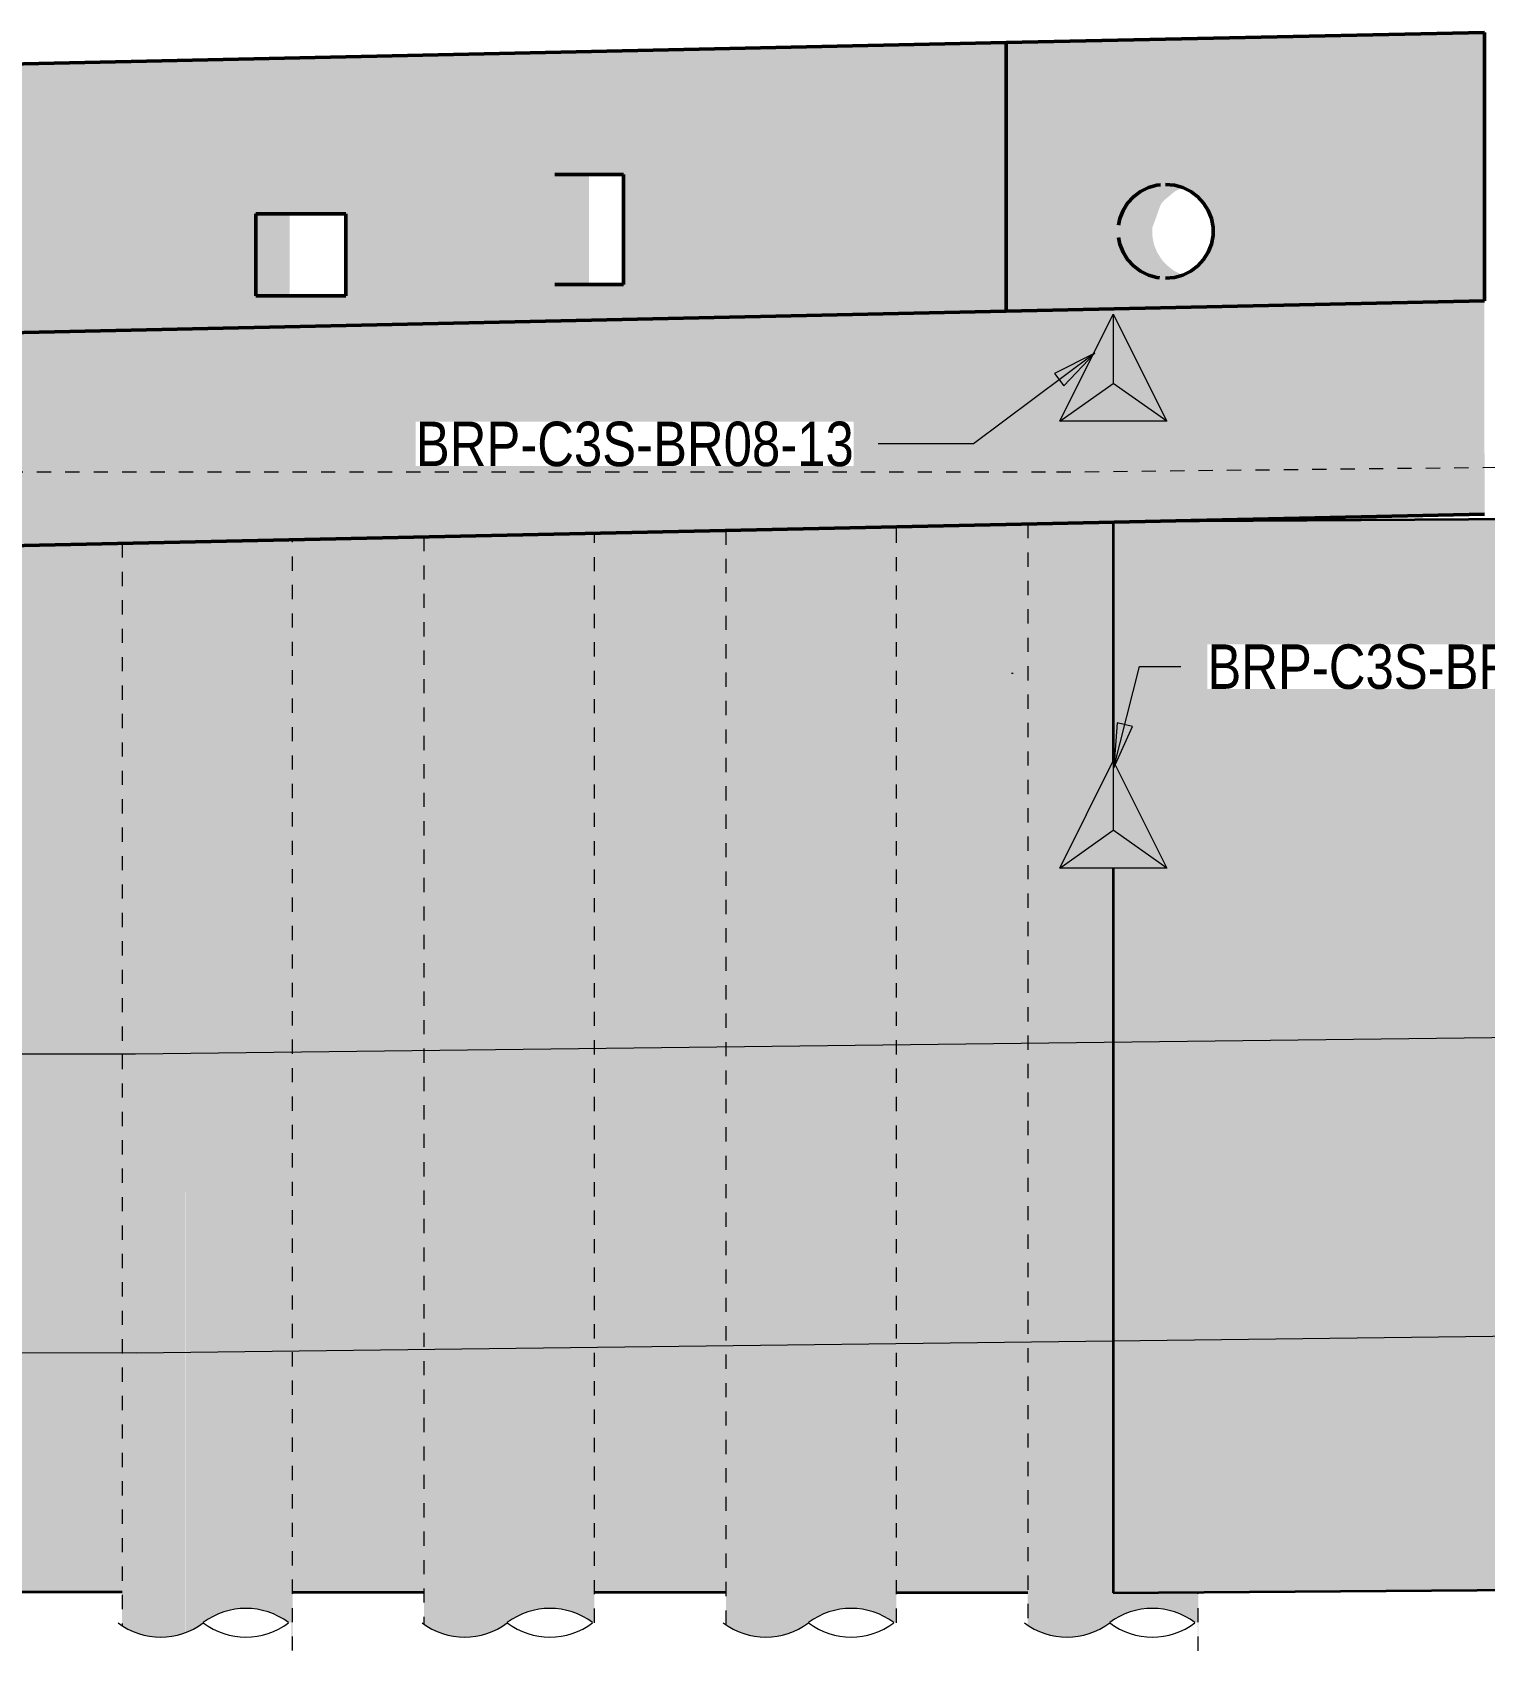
# Model space of a CAD drawing. Header units: metres. Extents: x -1147 to -802, y 5 to 567.
# Drawn here: x -1129.48 to -1119.25, y 10.56 to 21.95 of the extents above; entities that cross this region are included whole.
import ezdxf

# ---------------------------------------------------------------- set-up
doc = ezdxf.new("R2010")
doc.units = ezdxf.units.M
doc.linetypes.add('JacobsDash', pattern=[0.0045, 0.003, -0.0015])
for name, color, linetype, lineweight in [('A-DETL', 7, 'Continuous', 13), ('A-DETL-GENF', 7, 'Continuous', 9), ('A-GENM', 7, 'Continuous', 35), ('G-ANNO-TEXT', 7, 'Continuous', 9), ('S-BEAM', 7, 'Continuous', 50), ('S-FNDN', 7, 'Continuous', 50)]:
    doc.layers.add(name, color=color, linetype=linetype, lineweight=lineweight)
doc.styles.add('Arial Narrow_1', font='ARIALN.TTF', dxfattribs={"height": 0.3125})

# ---------------------------------------------------------------- blocks, each defined once
blk = doc.blocks.new('01_SFO_FRP_Pile_CastInPlace_CS_BR08 - CAST-IN-PLACE PILE - 1200-9305895-DRG-2873010 - SECTION 1')
at = {"layer": 'S-FNDN', "linetype": 'JacobsDash', "lineweight": 18, "true_color": 0xc0c0c0}
blk.add_hatch(color=9, dxfattribs=at).paths.add_polyline_path([(-1122.23, 10.659), (-1122.15, 10.66), (-1122.087, 10.669), (-1122.025, 10.687), (-1122.025, 16.069), (-1122.246, 16.069), (-1122.025, 16.511), (-1122.025, 18.5), (-1122.471, 18.49), (-1122.471, 10.743), (-1122.428, 10.717), (-1122.367, 10.689), (-1122.3, 10.669), (-1122.252, 10.662)])
h = blk.add_hatch(color=9, dxfattribs=at)
h.paths.add_polyline_path([(-1121.271, 10.561), (-1121.271, 10.974), (-1121.87, 10.969), (-1121.87, 16.069), (-1122.025, 16.069), (-1122.025, 10.687), (-1122.019, 10.689), (-1121.954, 10.719), (-1121.834, 10.797), (-1121.769, 10.827), (-1121.7, 10.847), (-1121.63, 10.857), (-1121.558, 10.857), (-1121.487, 10.847), (-1121.419, 10.827), (-1121.354, 10.797), (-1121.294, 10.758), (-1121.274, 10.758), (-1121.273, 10.561)])
h.paths.add_polyline_path([(-1122.025, 16.511), (-1121.87, 16.823), (-1121.87, 18.503), (-1122.025, 18.5), (-1122.025, 16.823)])
h.paths.add_polyline_path([(-1121.642, 18.508), (-1121.271, 18.51), (-1121.271, 18.516), (-1121.608, 18.509)])
at = {"layer": 'S-FNDN', "linetype": 'JacobsDash', "lineweight": 18}
for p, q in [((-1122.471, 18.49), (-1122.471, 10.743)), ((-1121.271, 18.51), (-1121.271, 18.516)), ((-1121.271, 10.561), (-1121.271, 10.974))]:
    blk.add_line(p, q, dxfattribs=at)
blk = doc.blocks.new('20_SFR_WSC_ShotcreteWall_Flat_Datum - FlatWall_PileSize_1200-9242313-DRG-2873010 - SECTION 1')
at = {"layer": 'A-GENM', "true_color": 0x9ab29e}
blk.add_hatch(color=253, dxfattribs=at).paths.add_polyline_path([(-1121.87, 10.969), (-1117.57, 11.001), (-1117.57, 18.529), (-1117.744, 18.532), (-1121.642, 18.508), (-1121.87, 18.503), (-1121.869, 16.823), (-1121.491, 16.069), (-1121.87, 16.069), (-1121.87, 12.488)])
at = {"layer": 'A-GENM', "color": 252, "true_color": 0x888888}
for p, q in [((-1121.87, 18.503), (-1121.87, 16.821)), ((-1117.744, 18.532), (-1121.642, 18.508)), ((-1117.57, 11.001), (-1117.57, 18.529)), ((-1121.87, 16.069), (-1121.87, 10.969)), ((-1121.87, 10.969), (-1117.57, 11.001))]:
    blk.add_line(p, q, dxfattribs=at)
blk = doc.blocks.new('20_SFR_WSC_ShotcreteWall_ArchFlatBack_Datum - ArchWall_PileSize_1200-8656190-DRG-2873010 - SECTION 1')
at = {"layer": 'A-GENM', "true_color": 0x9ab29e}
blk.add_hatch(color=253, dxfattribs=at).paths.add_polyline_path([(-1129.771, 10.975), (-1128.845, 10.975), (-1128.845, 18.352), (-1129.771, 18.333), (-1129.771, 11.525)])
at = {"layer": 'A-GENM', "color": 252, "true_color": 0x888888}
blk.add_line((-1129.771, 10.975), (-1128.845, 10.975), dxfattribs=at)
at = {"layer": 'A-GENM', "color": 252, "true_color": 0x888888, "flags": 128}
blk.add_lwpolyline([(-1128.845, 18.352), (-1128.941, 18.35), (-1129.043, 18.348), (-1129.148, 18.346), (-1129.254, 18.343), (-1129.362, 18.341), (-1129.468, 18.339), (-1129.573, 18.337), (-1129.675, 18.335), (-1129.771, 18.333)], dxfattribs=at)
blk = doc.blocks.new('20_SFR_WSC_ShotcreteWall_ArchFlatBack_Datum - ArchWall_PileSize_1200-8656242-DRG-2873010 - SECTION 1')
at = {"layer": 'A-GENM', "true_color": 0x9ab29e}
blk.add_hatch(color=253, dxfattribs=at).paths.add_polyline_path([(-1127.646, 10.973), (-1126.72, 10.973), (-1126.72, 18.398), (-1127.646, 18.379), (-1127.646, 11.525)])
at = {"layer": 'A-GENM', "color": 252, "true_color": 0x888888}
blk.add_line((-1127.646, 10.973), (-1126.72, 10.973), dxfattribs=at)
at = {"layer": 'A-GENM', "color": 252, "true_color": 0x888888, "flags": 128}
blk.add_lwpolyline([(-1126.72, 18.398), (-1126.816, 18.396), (-1126.918, 18.394), (-1127.023, 18.392), (-1127.129, 18.389), (-1127.237, 18.387), (-1127.343, 18.385), (-1127.448, 18.383), (-1127.55, 18.381), (-1127.646, 18.379)], dxfattribs=at)
blk = doc.blocks.new('20_SFR_WSC_ShotcreteWall_ArchFlatBack_Datum - ArchWall_PileSize_1200-8656296-DRG-2873010 - SECTION 1')
at = {"layer": 'A-GENM', "true_color": 0x9ab29e}
blk.add_hatch(color=253, dxfattribs=at).paths.add_polyline_path([(-1125.425, 10.972), (-1124.595, 10.972), (-1124.595, 18.443), (-1125.521, 18.423), (-1125.521, 10.972)])
at = {"layer": 'A-GENM', "color": 252, "true_color": 0x888888}
blk.add_line((-1125.521, 10.972), (-1124.595, 10.972), dxfattribs=at)
at = {"layer": 'A-GENM', "color": 252, "true_color": 0x888888, "flags": 128}
blk.add_lwpolyline([(-1124.595, 18.443), (-1124.691, 18.441), (-1124.793, 18.439), (-1124.898, 18.437), (-1125.004, 18.435), (-1125.112, 18.432), (-1125.218, 18.43), (-1125.323, 18.428), (-1125.425, 18.425), (-1125.521, 18.423)], dxfattribs=at)
blk = doc.blocks.new('CS_DET_Pile-Column_BreakLine - Tubular BreakLine-V1-DRG-2873010 - SECTION 1')
at = {"layer": 'A-DETL-GENF', "lineweight": 18}
for centre, start, end in [((-1127.974, 10.361), 52.9573, 127.0427), ((-1128.574, 11.155), 232.9573, 307.0427), ((-1127.974, 11.155), 232.9573, 307.0427)]:
    blk.add_arc(centre, 0.498, start, end, dxfattribs=at)

msp = doc.modelspace()

# ---------------------------------------------------------------- hatches: boundary and pattern name
at = {"layer": 'A-DETL-GENF', "true_color": 0xffffff}
for points in [[(-1121.4913, 19.2129), (-1121.8686, 19.9674), (-1122.2459, 19.2129), (-1121.87, 19.2129)], [(-1121.9294, 16.0688), (-1121.4913, 16.0688), (-1121.8686, 16.8234), (-1122.2459, 16.0688), (-1121.9409, 16.0688)]]:
    msp.add_hatch(color=7, dxfattribs=at).paths.add_polyline_path(points)
at = {"layer": 'A-GENM', "true_color": 0x9ab29e}
msp.add_hatch(color=253, dxfattribs=at).paths.add_polyline_path([(-1122.4707, 10.9704), (-1122.4707, 18.49), (-1123.3957, 18.4702), (-1123.3957, 10.9704), (-1122.566, 10.9704)])
at = {"layer": 'G-ANNO-TEXT'}
for points in [[(-1121.9988, 19.6931), (-1122.2819, 19.5498), (-1122.2158, 19.4616)], [(-1121.8639, 16.7749), (-1121.7342, 17.0645), (-1121.8411, 17.0914)]]:
    msp.add_hatch(color=256, dxfattribs=at).paths.add_polyline_path(points)
at = {"layer": 'S-BEAM', "true_color": 0xc3c3c3}
h = msp.add_hatch(color=9, dxfattribs=at)
h.paths.add_polyline_path([(-1135.8224, 19.7041), (-1122.6238, 19.9875), (-1122.6238, 21.8779), (-1135.8224, 21.5945), (-1135.8224, 20.0461)])
h.paths.add_polyline_path([(-1134.6964, 20.051), (-1134.7168, 20.0534), (-1134.736, 20.0606), (-1134.753, 20.0721), (-1134.7666, 20.0873), (-1134.7761, 20.1052), (-1134.7811, 20.1249), (-1134.7811, 20.1451), (-1134.7761, 20.1648), (-1134.7666, 20.1827), (-1134.753, 20.1979), (-1134.736, 20.2094), (-1134.7168, 20.2166), (-1134.6964, 20.219), (-1134.676, 20.2166), (-1134.6568, 20.2094), (-1134.6368, 20.1944), (-1134.6262, 20.1827), (-1134.6167, 20.1648), (-1134.6118, 20.1451), (-1134.6118, 20.1249), (-1134.6167, 20.1052), (-1134.6262, 20.0873), (-1134.6399, 20.0721), (-1134.6568, 20.0606), (-1134.676, 20.0534)])
h.paths.add_polyline_path([(-1127.9051, 20.097), (-1127.9051, 20.672), (-1127.2707, 20.672), (-1127.2707, 20.097)])
h.paths.add_polyline_path([(-1125.7989, 20.175), (-1125.7989, 20.95), (-1125.3167, 20.95), (-1125.3167, 20.175), (-1125.3342, 20.175)])
h.paths.add_polyline_path([(-1133.7473, 20.812), (-1133.7473, 20.962), (-1133.5951, 20.962), (-1133.5951, 20.812)])
h = msp.add_hatch(color=9, dxfattribs=at)
h.paths.add_polyline_path([(-1122.6238, 19.9875), (-1119.2555, 20.0598), (-1119.2555, 21.9502), (-1122.6238, 21.8779), (-1122.6238, 20.0598)])
h.paths.add_polyline_path([(-1121.5002, 20.22), (-1121.5617, 20.2256), (-1121.6212, 20.2423), (-1121.6765, 20.2694), (-1121.7259, 20.3061), (-1121.7704, 20.3557), (-1121.8, 20.4029), (-1121.8224, 20.4597), (-1121.8337, 20.5196), (-1121.8337, 20.5804), (-1121.8224, 20.6403), (-1121.8, 20.6971), (-1121.7675, 20.7489), (-1121.7259, 20.7939), (-1121.6765, 20.8306), (-1121.6212, 20.8577), (-1121.5617, 20.8744), (-1121.5002, 20.88), (-1121.4386, 20.8744), (-1121.3744, 20.8554), (-1121.3239, 20.8306), (-1121.2745, 20.7939), (-1121.2329, 20.7489), (-1121.2004, 20.6971), (-1121.178, 20.6403), (-1121.1667, 20.5804), (-1121.1667, 20.5196), (-1121.178, 20.4597), (-1121.2004, 20.4029), (-1121.2329, 20.3511), (-1121.2745, 20.3061), (-1121.3239, 20.2694), (-1121.3792, 20.2423), (-1121.4386, 20.2256)])
for points in [[(-1125.7988, 20.175), (-1125.559, 20.175), (-1125.559, 20.95), (-1125.7988, 20.95), (-1125.7988, 20.1944)], [(-1121.5002, 20.22), (-1121.4346, 20.2267), (-1121.3817, 20.2423), (-1121.4386, 20.2706), (-1121.4716, 20.2951), (-1121.4921, 20.3123), (-1121.528, 20.3511), (-1121.5617, 20.406), (-1121.5828, 20.4597), (-1121.5942, 20.5196), (-1121.5938, 20.5751), (-1121.5355, 20.7362), (-1121.5262, 20.7509), (-1121.5077, 20.7705), (-1121.4346, 20.8318), (-1121.3818, 20.8584), (-1121.4387, 20.8744), (-1121.5002, 20.88), (-1121.5618, 20.8744), (-1121.6212, 20.8577), (-1121.6766, 20.8305), (-1121.7259, 20.7939), (-1121.7699, 20.7451), (-1121.8001, 20.697), (-1121.8224, 20.6402), (-1121.8337, 20.5804), (-1121.8332, 20.5169), (-1121.8224, 20.4597), (-1121.7986, 20.4006), (-1121.7657, 20.3491), (-1121.7258, 20.3061), (-1121.6765, 20.2694), (-1121.6212, 20.2423), (-1121.5617, 20.2256), (-1121.5002, 20.22)]]:
    msp.add_hatch(color=9, dxfattribs=at).paths.add_polyline_path(points)
h = msp.add_hatch(color=9, dxfattribs=at)
edge = h.paths.add_edge_path()
edge.add_line((-1127.6653, 20.672), (-1127.9051, 20.672))
edge.add_line((-1127.9051, 20.672), (-1127.9051, 20.097))
edge.add_line((-1127.9051, 20.097), (-1127.6653, 20.097))
h = msp.add_hatch(color=9, dxfattribs=at)
h.paths.add_polyline_path([(-1122.6238, 18.4871), (-1119.2555, 18.5596), (-1119.2565, 20.0598), (-1122.6238, 19.9875), (-1122.6238, 19.2311)])
h.paths.add_polyline_path([(-1122.1663, 19.2129), (-1122.2459, 19.2129), (-1121.8686, 19.9674), (-1121.4913, 19.2129), (-1121.87, 19.2129)])
h = msp.add_hatch(color=9, dxfattribs=at)
h.paths.add_polyline_path([(-1135.8224, 18.2038), (-1122.6238, 18.4879), (-1122.6248, 19.9875), (-1135.8224, 19.7041), (-1135.8224, 18.2678)])
h.paths.add_polyline_path([(-1134.9943, 18.9485), (-1135.7488, 18.9485), (-1135.3715, 19.7031), (-1135.1355, 19.2311)])
at = {"layer": 'S-FNDN', "true_color": 0xc0c0c0}
for points in [[(-1124.3496, 10.6588), (-1124.2744, 10.6593), (-1124.2074, 10.669), (-1124.1496, 10.6861), (-1124.1496, 18.4544), (-1124.5953, 18.4435), (-1124.5953, 10.746), (-1124.5532, 10.7188), (-1124.4889, 10.6893), (-1124.4123, 10.6679), (-1124.3765, 10.6627)], [(-1124.1496, 10.6861), (-1124.1388, 10.6893), (-1124.0655, 10.7246), (-1123.9539, 10.7969), (-1123.8889, 10.8267), (-1123.8116, 10.8482), (-1123.7496, 10.8572), (-1123.6781, 10.8572), (-1123.6074, 10.847), (-1123.532, 10.8236), (-1123.4662, 10.7919), (-1123.4139, 10.758), (-1123.3957, 10.758), (-1123.3957, 18.4706), (-1124.1496, 18.4544), (-1124.1496, 10.6893)], [(-1128.6096, 10.6588), (-1128.5381, 10.6588), (-1128.4674, 10.669), (-1128.3996, 10.6893), (-1128.3996, 18.3631), (-1128.8453, 18.3536), (-1128.8453, 10.7395), (-1128.8139, 10.7191), (-1128.7417, 10.6871), (-1128.6804, 10.669), (-1128.6265, 10.6612)], [(-1127.6475, 10.5615), (-1127.6457, 10.5615), (-1127.6457, 18.3793), (-1128.3996, 18.3631), (-1128.3988, 10.6893), (-1128.3339, 10.7191), (-1128.2139, 10.7969), (-1128.1448, 10.8279), (-1128.0804, 10.847), (-1128.0096, 10.8572), (-1127.9381, 10.8572), (-1127.8674, 10.847), (-1127.7988, 10.8267), (-1127.7325, 10.796), (-1127.6739, 10.758), (-1127.6539, 10.758), (-1127.6539, 10.5615), (-1127.6479, 10.5615)], [(-1126.4696, 10.6588), (-1126.3981, 10.6588), (-1126.3215, 10.6708), (-1126.2746, 10.6846), (-1126.2746, 18.4088), (-1126.7203, 18.398), (-1126.7203, 10.7492), (-1126.6739, 10.7191), (-1126.6089, 10.6893), (-1126.5375, 10.6686), (-1126.4721, 10.6591)], [(-1126.2746, 10.6846), (-1126.2588, 10.6893), (-1126.1905, 10.7213), (-1126.0697, 10.7988), (-1126.0089, 10.8267), (-1125.9366, 10.8475), (-1125.8696, 10.8572), (-1125.7981, 10.8572), (-1125.7274, 10.847), (-1125.657, 10.8259), (-1125.5913, 10.7952), (-1125.5339, 10.758), (-1125.5207, 10.758), (-1125.5207, 18.4249), (-1126.2746, 18.4088), (-1126.2746, 10.6893)]]:
    msp.add_hatch(color=9, dxfattribs=at).paths.add_polyline_path(points)

# ---------------------------------------------------------------- linework, layer by layer
at = {"layer": 'A-DETL', "color": 6, "lineweight": 18, "true_color": 0xff00ff}
for p, q in [((-1122.2459, 19.2129), (-1121.8686, 19.9674)), ((-1121.8686, 19.9674), (-1121.4913, 19.2129)), ((-1121.8686, 19.9674), (-1121.8686, 19.48)), ((-1122.2459, 19.2129), (-1121.8686, 19.48)), ((-1121.4913, 19.2129), (-1121.8686, 19.48)), ((-1121.4913, 19.2129), (-1122.2459, 19.2129)), ((-1122.2459, 16.0688), (-1121.8686, 16.8234)), ((-1121.8686, 16.8234), (-1121.4913, 16.0688)), ((-1121.8686, 16.8234), (-1121.8686, 16.336)), ((-1122.2459, 16.0688), (-1121.8686, 16.336)), ((-1121.4913, 16.0688), (-1121.8686, 16.336)), ((-1121.4913, 16.0688), (-1122.2459, 16.0688))]:
    msp.add_line(p, q, dxfattribs=at)
at = {"layer": 'A-DETL', "linetype": 'JacobsDash', "lineweight": 18}
for p, q in [((-1122.2683, 18.8564), (-1111.4979, 18.9719)), ((-1135.8451, 18.8564), (-1122.2683, 18.8564)), ((-1122.5741, 17.4378), (-1122.5841, 17.4378))]:
    msp.add_line(p, q, dxfattribs=at)
at = {"layer": 'A-DETL', "color": 252, "lineweight": 18, "true_color": 0x888888}
for p, q in [((-1106.7056, 15.0246), (-1128.7503, 14.7582)), ((-1128.7503, 14.7582), (-1134.8383, 14.7629)), ((-1128.7446, 12.6582), (-1106.6862, 12.9248)), ((-1134.8446, 12.6629), (-1128.7446, 12.6582))]:
    msp.add_line(p, q, dxfattribs=at)
at = {"layer": 'A-GENM', "color": 252, "true_color": 0x888888}
msp.add_line((-1123.3957, 10.9704), (-1122.4706, 10.9704), dxfattribs=at)
at = {"layer": 'A-GENM', "color": 252, "true_color": 0x888888, "flags": 128}
msp.add_lwpolyline([(-1122.4706, 18.49), (-1122.566, 18.4879), (-1122.6678, 18.4858), (-1122.7726, 18.4835), (-1122.8793, 18.4812), (-1122.9866, 18.4789), (-1123.0933, 18.4766), (-1123.1981, 18.4744), (-1123.2999, 18.4722), (-1123.3957, 18.4702)], dxfattribs=at)
at = {"layer": 'G-ANNO-TEXT'}
for p, q in [((-1121.9988, 19.6931), (-1122.8518, 19.0541)), ((-1121.9988, 19.6931), (-1122.2819, 19.5498)), ((-1122.2158, 19.4616), (-1121.9988, 19.6931)), ((-1122.2819, 19.5498), (-1122.2158, 19.4616)), ((-1123.4666, 19.0541), (-1123.5232, 19.0541)), ((-1122.8518, 19.0541), (-1123.4666, 19.0541)), ((-1121.8639, 16.7749), (-1121.6849, 17.4864)), ((-1121.6849, 17.4864), (-1121.3941, 17.4864)), ((-1121.8411, 17.0914), (-1121.8639, 16.7749)), ((-1121.7342, 17.0645), (-1121.8411, 17.0914)), ((-1121.8639, 16.7749), (-1121.7342, 17.0645))]:
    msp.add_line(p, q, dxfattribs=at)
at = {"layer": 'S-BEAM', "color": 252, "true_color": 0x888888}
for p, q in [((-1135.8224, 21.5945), (-1122.6238, 21.8779)), ((-1119.2555, 21.9502), (-1122.6238, 21.8779)), ((-1122.6238, 19.9875), (-1122.6238, 21.8779)), ((-1122.6238, 21.8779), (-1122.6238, 19.9875)), ((-1119.2555, 20.0598), (-1119.2555, 21.9502)), ((-1125.7989, 20.95), (-1125.3167, 20.95)), ((-1125.3167, 20.95), (-1125.3167, 20.175)), ((-1127.9051, 20.097), (-1127.9051, 20.672)), ((-1127.9051, 20.672), (-1127.2707, 20.672)), ((-1127.2707, 20.672), (-1127.2707, 20.097)), ((-1125.3167, 20.175), (-1125.7989, 20.175)), ((-1127.2707, 20.097), (-1127.9051, 20.097)), ((-1122.6238, 19.9875), (-1119.2565, 20.0598)), ((-1119.2565, 20.0598), (-1119.2555, 20.0598)), ((-1122.6248, 19.9875), (-1135.8224, 19.7041)), ((-1122.6238, 19.9875), (-1122.6248, 19.9875)), ((-1135.8224, 18.2038), (-1122.6248, 18.4871)), ((-1122.6248, 18.4871), (-1122.6238, 18.4871)), ((-1119.2565, 18.5594), (-1122.6238, 18.4871)), ((-1119.2555, 18.5595), (-1119.2565, 18.5594))]:
    msp.add_line(p, q, dxfattribs=at)
at = {"layer": 'S-BEAM', "color": 252, "true_color": 0x888888, "flags": 128}
for points in [[(-1121.8321, 20.5942), (-1121.8224, 20.6403), (-1121.8, 20.6971), (-1121.7675, 20.7489), (-1121.7259, 20.7939), (-1121.6765, 20.8306), (-1121.6212, 20.8577), (-1121.5617, 20.8744), (-1121.5366, 20.878)], [(-1121.5002, 20.88), (-1121.4386, 20.8744), (-1121.3792, 20.8577), (-1121.3239, 20.8306), (-1121.2745, 20.7939), (-1121.2329, 20.7489), (-1121.2004, 20.6971), (-1121.178, 20.6403), (-1121.1667, 20.5804), (-1121.1667, 20.5196), (-1121.178, 20.4597), (-1121.2004, 20.4029), (-1121.2329, 20.3511), (-1121.2745, 20.3061), (-1121.3239, 20.2694), (-1121.3792, 20.2423), (-1121.4386, 20.2256), (-1121.5002, 20.22)], [(-1121.5439, 20.2228), (-1121.5617, 20.2256), (-1121.6212, 20.2423), (-1121.6765, 20.2694), (-1121.7259, 20.3061), (-1121.7675, 20.3511), (-1121.8, 20.4029), (-1121.8224, 20.4597), (-1121.8321, 20.5056)]]:
    msp.add_lwpolyline(points, dxfattribs=at)
at = {"layer": 'S-FNDN', "linetype": 'JacobsDash', "lineweight": 18}
for p, q in [((-1123.3955, 10.758), (-1123.3955, 18.4706)), ((-1128.8455, 18.3536), (-1128.8455, 10.7396)), ((-1127.6455, 10.5615), (-1127.6455, 18.3793)), ((-1126.7205, 18.3992), (-1126.7205, 10.7493)), ((-1125.5205, 10.758), (-1125.5205, 18.4249)), ((-1124.5955, 18.4448), (-1124.5955, 10.7461))]:
    msp.add_line(p, q, dxfattribs=at)

# ---------------------------------------------------------------- block references
at = {"layer": 'A-DETL-GENF'}
for p in [(0, 0), (2.14, 0), (4.26, 0), (6.38, 0)]:
    msp.add_blockref('CS_DET_Pile-Column_BreakLine - Tubular BreakLine-V1-DRG-2873010 - SECTION 1', p, dxfattribs=at)
at = {"layer": 'A-GENM', "color": 252, "true_color": 0x888888}
for name in ['20_SFR_WSC_ShotcreteWall_Flat_Datum - FlatWall_PileSize_1200-9242313-DRG-2873010 - SECTION 1', '20_SFR_WSC_ShotcreteWall_ArchFlatBack_Datum - ArchWall_PileSize_1200-8656190-DRG-2873010 - SECTION 1', '20_SFR_WSC_ShotcreteWall_ArchFlatBack_Datum - ArchWall_PileSize_1200-8656242-DRG-2873010 - SECTION 1', '20_SFR_WSC_ShotcreteWall_ArchFlatBack_Datum - ArchWall_PileSize_1200-8656296-DRG-2873010 - SECTION 1']:
    msp.add_blockref(name, (0, 0), dxfattribs=at)
at = {"layer": 'S-FNDN', "linetype": 'JacobsDash', "lineweight": 18}
msp.add_blockref('01_SFO_FRP_Pile_CastInPlace_CS_BR08 - CAST-IN-PLACE PILE - 1200-9305895-DRG-2873010 - SECTION 1', (0, 0), dxfattribs=at)

# ---------------------------------------------------------------- next in the draw order: texts
at = {"layer": 'G-ANNO-TEXT', "char_height": 0.3125, "attachment_point": 1, "style": 'Arial Narrow_1', "bg_fill": 3, "box_fill_scale": 1, "bg_fill_color": 256, "bg_fill_true_color": 13158600, "bg_fill_transparency": 0}
for s, insert in [('BRP-C3S-BR08-13', (-1126.7782, 19.2104)), ('BRP-C3S-BR08-14', (-1121.2066, 17.6427))]:
    msp.add_mtext(s, dxfattribs=dict(at, insert=insert))

doc.saveas('drawing.dxf')
